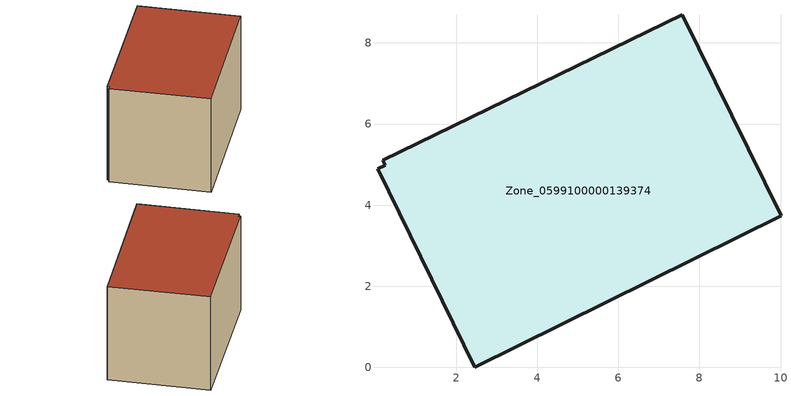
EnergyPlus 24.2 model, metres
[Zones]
Zone_0599100000139374
 floor ground (C_G): 10.01,3.73 2.45,0 0.06,4.89 0.25,4.98 0.18,5.1 7.58,8.7 z0
 wall outside (C_F): 10.01,3.73 7.58,8.7 0.18,5.1 0.25,4.98 0.06,4.89 2.45,0 10.01,3.73 z0:5.71
 roof outside (C_R): 2.45,0 10.01,3.73 7.58,8.7 0.18,5.1 0.25,4.98 0.06,4.89 z5.71
[BUILDING]
Pand.0599100000139374: North Axis=0; Terrain=City; Loads Convergence Tolerance Value=0.04; Temperature Convergence Tolerance Value=0.4; Solar Distribution=FullExterior; Maximum Number of Warmup Days=25; Minimum Number of Warmup Days=1
[Site:Location]
Rotterdam.The.Hague.AP_ZH_NLD Design_Conditions: Latitude=51.96; Longitude=4.45; Time Zone=1; Elevation=-4.5
[SITE:GROUNDTEMPERATURE:BUILDINGSURFACE]
18, 18, 18, 18, 18, 18, 18, 18, 18, 18, 18, 18
[MATERIAL] Thermal Absorptance=0.9; Solar Absorptance=0.7; Visible Absorptance=0.7
Name | Roughness | Thickness | Conductivity | Density | Specific Heat
G.TI.1946-1964 | MediumSmooth | 0.15 | 1 | 540 | 1210
F.TI.1946-1964 | Rough | 0.3 | 0.857143 | 1920 | 840
R.TI.1946-1964 | MediumRough | 0.2 | 0.277778 | 1500 | 1000
[CONSTRUCTION]
C_G: G.TI.1946-1964
C_F: F.TI.1946-1964
C_R: R.TI.1946-1964
[ZONE]
Zone_0599100000139374: Type=1; Multiplier=1; Ceiling Height=Autocalculate; Volume=Autocalculate; Floor Area=autocalculate; Part of Total Floor Area=Yes
[ZONEINFILTRATION:DESIGNFLOWRATE]
Infil_Zone_0599100000139374: Zone or ZoneList or Space or SpaceList=Zone_0599100000139374; Schedule=AlwaysOn; Design Flow Rate Calculation Method=Flow/Area; Flow Rate per Floor Area=0.003; Constant Term Coefficient=1; Temperature Term Coefficient=0; Velocity Term Coefficient=0; Velocity Squared Term Coefficient=0
[HVACTEMPLATE:ZONE:IDEALLOADSAIRSYSTEM]
Zone_0599100000139374: Maximum Heating Supply Air Temperature=50; Minimum Cooling Supply Air Temperature=13; Maximum Heating Supply Air Humidity Ratio=0.0156; Minimum Cooling Supply Air Humidity Ratio=0.0077; Heating Limit=NoLimit; Cooling Limit=NoLimit; Dehumidification Control Type=ConstantSensibleHeatRatio; Cooling Sensible Heat Ratio=0.7; Dehumidification Setpoint=60; Humidification Control Type=None; Humidification Setpoint=30; Outdoor Air Method=None; Outdoor Air Flow Rate per Person=0.00944; Outdoor Air Flow Rate per Zone Floor Area=0; Outdoor Air Flow Rate per Zone=0; Demand Controlled Ventilation Type=None; Outdoor Air Economizer Type=NoEconomizer; Heat Recovery Type=None; Sensible Heat Recovery Effectiveness=0.7; Latent Heat Recovery Effectiveness=0.65
[ZONECONTROL:THERMOSTAT]
ThermostatControl_Zone_0599100000139374: Zone or ZoneList=Zone_0599100000139374; Control Type Schedule=DualSetpointControlType; Control 1=Thermostat_Zone_0599100000139374; Temperature Difference Between Cutout And Setpoint=0
[THERMOSTATSETPOINT:DUALSETPOINT]
Thermostat_Zone_0599100000139374: Heating Setpoint Temperature Schedule=HeatingSetpoint_Zone_0599100000139374; Cooling Setpoint Temperature Schedule=CoolingSetpoint_Zone_0599100000139374
[SCHEDULE:COMPACT]
HeatingSetpoint_Zone_0599100000139374: Through: 12/31, For: AllDays, Until: 24:00, 21
CoolingSetpoint_Zone_0599100000139374: Through: 12/31, For: AllDays, Until: 24:00, 24
DualSetpointControlType: Through: 12/31, For: AllDays, Until: 24:00, 4
AlwaysOn: Through: 12/31, For: AllDays, Until: 24:00, 1
